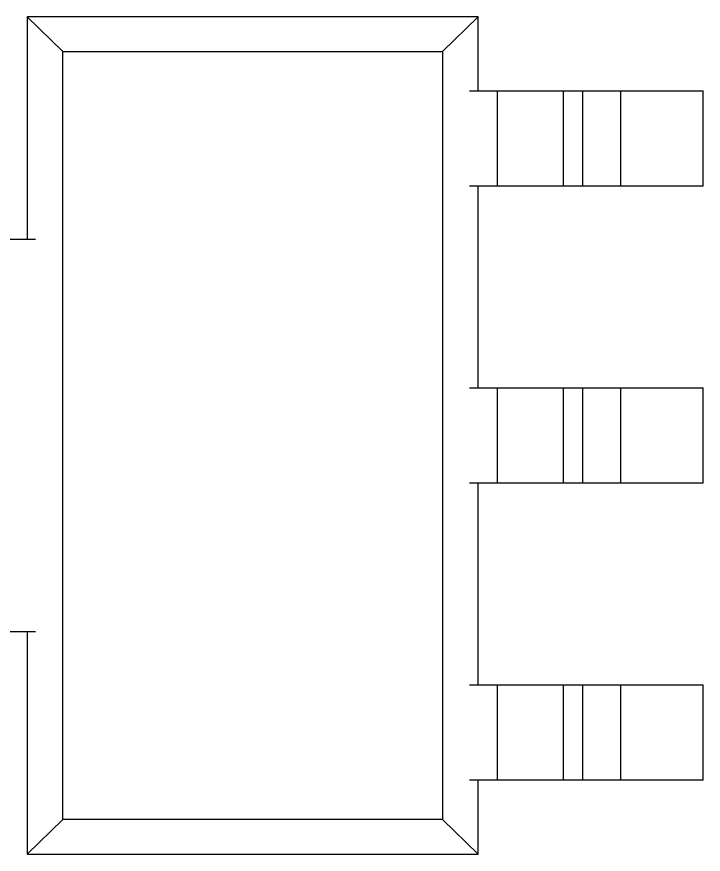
# Model space of a CAD drawing. Header units: inches. Extents: x -36 to 490, y -51 to 98.
# Drawn here: x 392.65 to 397.97, y 4.6 to 11.08 of the extents above; entities that cross this region are included whole.
import ezdxf

# ---------------------------------------------------------------- set-up
doc = ezdxf.new("R2010")
doc.units = ezdxf.units.IN
doc.header["$LTSCALE"] = 1.21
doc.header["$MEASUREMENT"] = 0
doc.layers.get('0').update_dxf_attribs({"linetype": 'CONTINUOUS'})

msp = doc.modelspace()

# ---------------------------------------------------------------- linework, layer by layer
at = {"color": 7, "linetype": 'Continuous'}
for p, q in [((396.2271, 11.0806), (392.7341, 11.0806)), ((393.0108, 10.8113), (392.7341, 11.0806)), ((392.7341, 11.0806), (392.7341, 9.3581)), ((395.9503, 10.8113), (396.2271, 11.0806)), ((396.2271, 10.5081), (396.2271, 11.0806)), ((393.0108, 10.8113), (395.9503, 10.8113)), ((393.0108, 4.865), (393.0108, 10.8113)), ((395.9503, 10.8113), (395.9503, 4.865)), ((396.1609, 10.5081), (397.9704, 10.5081)), ((396.3757, 10.5081), (396.3757, 9.7681)), ((396.8872, 9.7681), (396.8872, 10.5081)), ((397.0368, 9.7681), (397.0368, 10.5081)), ((397.3309, 10.5081), (397.3309, 9.7681)), ((397.9704, 9.7681), (397.9704, 10.5081)), ((397.9704, 9.7681), (396.1609, 9.7681)), ((396.2271, 8.2081), (396.2271, 9.7681)), ((390.9907, 9.3581), (392.8002, 9.3581)), ((396.1609, 8.2081), (397.9704, 8.2081)), ((396.3757, 8.2081), (396.3757, 7.4681)), ((396.8872, 7.4681), (396.8872, 8.2081)), ((397.0368, 7.4681), (397.0368, 8.2081)), ((397.3309, 8.2081), (397.3309, 7.4681)), ((397.9704, 7.4681), (397.9704, 8.2081)), ((397.9704, 7.4681), (396.1609, 7.4681)), ((396.2271, 5.9081), (396.2271, 7.4681)), ((392.8002, 6.3181), (390.9907, 6.3181)), ((392.7341, 6.3181), (392.7341, 4.5957)), ((396.1609, 5.9081), (397.9704, 5.9081)), ((396.3757, 5.9081), (396.3757, 5.1681)), ((396.8872, 5.1681), (396.8872, 5.9081)), ((397.0368, 5.1681), (397.0368, 5.9081)), ((397.3309, 5.9081), (397.3309, 5.1681)), ((397.9704, 5.1681), (397.9704, 5.9081)), ((397.9704, 5.1681), (396.1609, 5.1681)), ((396.2271, 4.5957), (396.2271, 5.1681)), ((392.7341, 4.5957), (393.0108, 4.865)), ((395.9503, 4.865), (393.0108, 4.865)), ((395.9503, 4.865), (396.2271, 4.5957)), ((392.7341, 4.5957), (396.2271, 4.5957))]:
    msp.add_line(p, q, dxfattribs=at)

doc.saveas('drawing.dxf')
